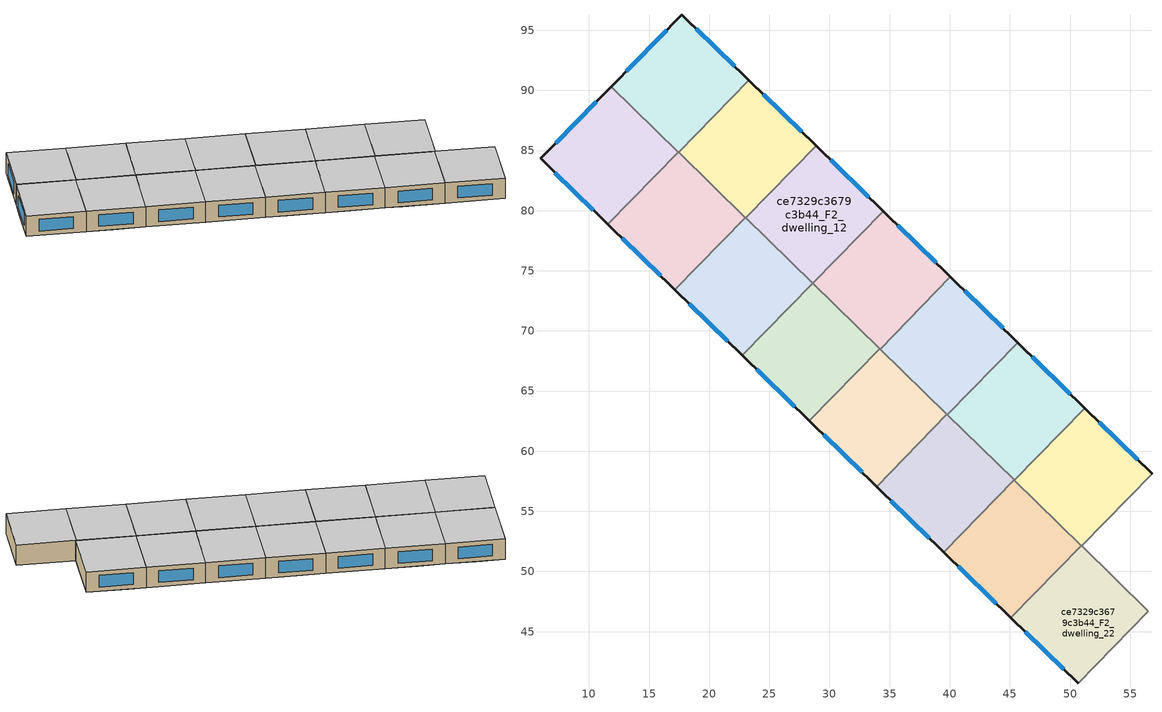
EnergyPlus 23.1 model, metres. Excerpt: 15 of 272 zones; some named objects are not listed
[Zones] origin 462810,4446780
ce7329c3679c3b44_F2_dwelling_10
 floor adiabatic (EU_floor_Construction): 45.65,69.04 39.79,63.04 36.18,66.57 42.03,72.57 z6
 floor to ce7329c3679c3b44_F1_dwelling_23 (EU_floor_Construction): 42.03,72.57 36.18,66.57 34.2,68.5 40.06,74.49 z6
 wall outside (EU_wall_Construction): 45.65,69.04 40.06,74.49 z6:9
 wall to ce7329c3679c3b44_F2_dwelling_9 (EU_wall_Construction): 39.79,63.04 45.65,69.04 z6:9
 wall to ce7329c3679c3b44_F2_dwelling_11 (EU_wall_Construction): 40.06,74.49 34.2,68.5 z6:9
 wall to ce7329c3679c3b44_F2_dwelling_25 (EU_wall_Construction): 34.2,68.5 39.77,63.06 z6:9
 wall to ce7329c3679c3b44_F2_dwelling_24 (EU_wall_Construction): 39.77,63.06 39.79,63.04 z6:9
 window (EU_Window_Construction): 44.45,70.21 41.26,73.32 z6.64:8.36
 ceiling to ce7329c3679c3b44_F3_dwelling_10 (EU_floor_Construction): 39.79,63.04 45.65,69.04 40.06,74.49 34.2,68.5 z9
ce7329c3679c3b44_F2_dwelling_11
 floor adiabatic (EU_floor_Construction): 40.06,74.49 34.2,68.5 30.77,71.85 36.63,77.85 z6
 floor to ce7329c3679c3b44_F1_dwelling_25 (EU_floor_Construction): 36.63,77.85 30.77,71.85 28.62,73.95 34.47,79.95 z6
 wall outside (EU_wall_Construction): 40.06,74.49 34.47,79.95 z6:9
 wall to ce7329c3679c3b44_F2_dwelling_12 (EU_wall_Construction): 34.47,79.95 28.62,73.95 z6:9
 wall to ce7329c3679c3b44_F2_dwelling_26 (EU_wall_Construction): 28.62,73.95 34.18,68.52 z6:9
 wall to ce7329c3679c3b44_F2_dwelling_25 (EU_wall_Construction): 34.18,68.52 34.2,68.49 z6:9
 window (EU_Window_Construction): 38.86,75.66 35.67,78.78 z6.64:8.36
 ceiling to ce7329c3679c3b44_F3_dwelling_11 (EU_floor_Construction): 34.2,68.5 40.06,74.49 34.47,79.95 28.62,73.95 z9
ce7329c3679c3b44_F2_dwelling_12
 floor adiabatic (EU_floor_Construction): 34.47,79.95 28.62,73.95 23.03,79.4 28.89,85.4 z6
 wall outside (EU_wall_Construction): 34.47,79.95 28.89,85.4 z6:9
 wall to ce7329c3679c3b44_F2_dwelling_13 (EU_wall_Construction): 28.89,85.4 23.03,79.4 z6:9
 wall to ce7329c3679c3b44_F2_dwelling_27 (EU_wall_Construction): 23.03,79.4 28.6,73.97 z6:9
 wall to ce7329c3679c3b44_F2_dwelling_26 (EU_wall_Construction): 28.6,73.97 28.62,73.95 z6:9
 window (EU_Window_Construction): 33.28,81.12 30.09,84.23 z6.64:8.36
 ceiling to ce7329c3679c3b44_F3_dwelling_12 (EU_floor_Construction): 28.62,73.95 34.47,79.95 28.89,85.4 23.03,79.4 z9
ce7329c3679c3b44_F2_dwelling_13
 floor adiabatic (EU_floor_Construction): 28.89,85.4 23.03,79.4 19.96,82.41 25.82,88.4 z6
 floor to ce7329c3679c3b44_F1_dwelling_29 (EU_floor_Construction): 25.82,88.4 19.96,82.41 17.45,84.86 23.3,90.86 z6
 wall outside (EU_wall_Construction): 28.89,85.4 23.3,90.86 z6:9
 wall to ce7329c3679c3b44_F2_dwelling_14 (EU_wall_Construction): 23.3,90.86 17.45,84.86 z6:9
 wall to ce7329c3679c3b44_F2_dwelling_28 (EU_wall_Construction): 17.45,84.86 23.01,79.43 z6:9
 wall to ce7329c3679c3b44_F2_dwelling_27 (EU_wall_Construction): 23.01,79.43 23.03,79.4 z6:9
 window (EU_Window_Construction): 27.69,86.57 24.5,89.69 z6.64:8.36
 ceiling to ce7329c3679c3b44_F3_dwelling_13 (EU_floor_Construction): 23.03,79.4 28.89,85.4 23.3,90.86 17.45,84.86 z9
ce7329c3679c3b44_F2_dwelling_14
 floor adiabatic (EU_floor_Construction): 23.3,90.86 17.45,84.86 14.55,87.68 20.41,93.68 z6
 floor to ce7329c3679c3b44_F1_dwelling_30 (EU_floor_Construction): 20.41,93.68 14.55,87.68 11.85,90.32 17.73,96.3 z6
 wall outside (EU_wall_Construction): 23.3,90.86 17.73,96.3 11.85,90.32 z6:9
 wall to ce7329c3679c3b44_F2_dwelling_29 (EU_wall_Construction): 11.85,90.32 17.43,84.88 z6:9
 wall to ce7329c3679c3b44_F2_dwelling_28 (EU_wall_Construction): 17.42,84.88 17.45,84.86 z6:9
 window (EU_Window_Construction): 16.47,95.02 13.11,91.6 / 22.11,92.02 18.92,95.13 z6.64:8.36
 ceiling to ce7329c3679c3b44_F3_dwelling_14 (EU_floor_Construction): 17.45,84.86 23.3,90.86 17.73,96.3 11.85,90.32 z9
ce7329c3679c3b44_F2_dwelling_22
 floor to ce7329c3679c3b44_F1_dwelling_14 (EU_floor_Construction): 56.52,46.7 50.67,40.7 46.53,44.74 52.39,50.74 z6
 floor to ce7329c3679c3b44_F1_dwelling_16 (EU_floor_Construction): 52.39,50.74 46.53,44.74 45.08,46.16 50.94,52.15 z6
 wall outside (EU_wall_Construction): 45.08,46.16 50.67,40.7 z6:9
 wall to ce7329c3679c3b44_F2_dwelling_21 (EU_wall_Construction): 50.67,40.7 56.52,46.7 z6:9
 wall to ce7329c3679c3b44_F2_dwelling_23 (EU_wall_Construction): 50.94,52.15 45.08,46.16 z6:9
 wall to ce7329c3679c3b44_F2_dwelling_7 (EU_wall_Construction): 56.52,46.7 50.96,52.13 z6:9
 wall to ce7329c3679c3b44_F2_dwelling_8 (EU_wall_Construction): 50.96,52.13 50.94,52.15 z6:9
 window (EU_Window_Construction): 46.28,44.99 49.47,41.87 z6.64:8.36
 ceiling to ce7329c3679c3b44_F3_dwelling_22 (EU_floor_Construction): 50.67,40.7 56.52,46.7 50.94,52.15 45.08,46.16 z9
ce7329c3679c3b44_F2_dwelling_23
 floor to ce7329c3679c3b44_F1_dwelling_16 (EU_floor_Construction): 50.94,52.15 45.08,46.16 41.13,50.02 46.98,56.01 z6
 floor to ce7329c3679c3b44_F1_dwelling_18 (EU_floor_Construction): 46.98,56.01 41.13,50.02 39.5,51.61 45.35,57.61 z6
 wall outside (EU_wall_Construction): 39.5,51.61 45.08,46.16 z6:9
 wall to ce7329c3679c3b44_F2_dwelling_24 (EU_wall_Construction): 45.35,57.61 39.5,51.61 z6:9
 wall to ce7329c3679c3b44_F2_dwelling_8 (EU_wall_Construction): 50.94,52.15 45.38,57.59 z6:9
 wall to ce7329c3679c3b44_F2_dwelling_9 (EU_wall_Construction): 45.38,57.59 45.35,57.61 z6:9
 window (EU_Window_Construction): 40.69,50.44 43.88,47.32 z6.64:8.36
 ceiling to ce7329c3679c3b44_F3_dwelling_23 (EU_floor_Construction): 45.08,46.16 50.94,52.15 45.35,57.61 39.5,51.61 z9
ce7329c3679c3b44_F2_dwelling_24
 floor to ce7329c3679c3b44_F1_dwelling_18 (EU_floor_Construction): 45.35,57.61 39.5,51.61 35.72,55.29 41.58,61.29 z6
 floor to ce7329c3679c3b44_F1_dwelling_20 (EU_floor_Construction): 41.58,61.29 35.72,55.29 33.91,57.07 39.77,63.06 z6
 wall outside (EU_wall_Construction): 33.91,57.07 39.5,51.61 z6:9
 wall to ce7329c3679c3b44_F2_dwelling_25 (EU_wall_Construction): 39.77,63.06 33.91,57.07 z6:9
 wall to ce7329c3679c3b44_F2_dwelling_9 (EU_wall_Construction): 45.35,57.61 39.79,63.04 z6:9
 window (EU_Window_Construction): 35.11,55.9 38.3,52.78 z6.64:8.36
 ceiling to ce7329c3679c3b44_F3_dwelling_24 (EU_floor_Construction): 39.5,51.61 45.35,57.61 39.77,63.06 33.91,57.07 z9
ce7329c3679c3b44_F2_dwelling_25
 floor to ce7329c3679c3b44_F1_dwelling_20 (EU_floor_Construction): 39.77,63.06 33.91,57.07 30.32,60.57 36.17,66.57 z6
 floor to ce7329c3679c3b44_F1_dwelling_22 (EU_floor_Construction): 36.17,66.57 30.32,60.57 28.32,62.52 34.18,68.52 z6
 wall outside (EU_wall_Construction): 28.32,62.52 33.91,57.07 z6:9
 wall to ce7329c3679c3b44_F2_dwelling_26 (EU_wall_Construction): 34.18,68.52 28.32,62.52 z6:9
 window (EU_Window_Construction): 29.52,61.35 32.71,58.23 z6.64:8.36
 ceiling to ce7329c3679c3b44_F3_dwelling_25 (EU_floor_Construction): 33.91,57.07 39.77,63.06 34.18,68.52 28.32,62.52 z9
ce7329c3679c3b44_F2_dwelling_26
 floor to ce7329c3679c3b44_F1_dwelling_22 (EU_floor_Construction): 34.18,68.52 28.32,62.52 24.91,65.85 30.77,71.85 z6
 floor to ce7329c3679c3b44_F1_dwelling_24 (EU_floor_Construction): 30.77,71.85 24.91,65.85 22.74,67.97 28.6,73.97 z6
 wall outside (EU_wall_Construction): 22.74,67.97 28.32,62.52 z6:9
 wall to ce7329c3679c3b44_F2_dwelling_27 (EU_wall_Construction): 28.6,73.97 22.74,67.97 z6:9
 window (EU_Window_Construction): 23.94,66.8 27.13,63.69 z6.64:8.36
 ceiling to ce7329c3679c3b44_F3_dwelling_26 (EU_floor_Construction): 28.32,62.52 34.18,68.52 28.6,73.97 22.74,67.97 z9
ce7329c3679c3b44_F2_dwelling_27
 floor to ce7329c3679c3b44_F1_dwelling_24 (EU_floor_Construction): 28.6,73.97 22.74,67.97 19.51,71.13 25.36,77.13 z6
 floor to ce7329c3679c3b44_F1_dwelling_26 (EU_floor_Construction): 25.36,77.13 19.51,71.13 17.15,73.43 23.01,79.43 z6
 wall outside (EU_wall_Construction): 17.15,73.43 22.74,67.97 z6:9
 wall to ce7329c3679c3b44_F2_dwelling_28 (EU_wall_Construction): 23.01,79.43 17.15,73.43 z6:9
 window (EU_Window_Construction): 18.35,72.26 21.54,69.14 z6.64:8.36
 ceiling to ce7329c3679c3b44_F3_dwelling_27 (EU_floor_Construction): 22.74,67.97 28.6,73.97 23.01,79.43 17.15,73.43 z9
ce7329c3679c3b44_F2_dwelling_28
 floor to ce7329c3679c3b44_F1_dwelling_26 (EU_floor_Construction): 23.01,79.43 17.15,73.43 14.1,76.41 19.96,82.41 z6
 floor to ce7329c3679c3b44_F1_dwelling_28 (EU_floor_Construction): 18,80.4 14.1,76.41 11.57,78.88 15.47,82.87 z6
 floor to ce7329c3679c3b44_F1_dwelling_30 (EU_floor_Construction): 19.96,82.41 18,80.4 15.47,82.87 17.42,84.88 z6
 wall outside (EU_wall_Construction): 11.57,78.88 17.15,73.43 z6:9
 wall to ce7329c3679c3b44_F2_dwelling_29 (EU_wall_Construction): 17.42,84.88 11.57,78.88 z6:9
 window (EU_Window_Construction): 12.76,77.71 15.96,74.6 z6.64:8.36
 ceiling to ce7329c3679c3b44_F3_dwelling_28 (EU_floor_Construction): 17.15,73.43 23.01,79.43 17.42,84.88 11.57,78.88 z9
ce7329c3679c3b44_F2_dwelling_29
 floor to ce7329c3679c3b44_F1_dwelling_28 (EU_floor_Construction): 15.47,82.87 11.57,78.88 5.97,84.35 9.88,88.32 z6
 floor to ce7329c3679c3b44_F1_dwelling_30 (EU_floor_Construction): 17.42,84.88 15.47,82.87 9.88,88.32 11.85,90.32 z6
 wall outside (EU_wall_Construction): 11.85,90.32 5.97,84.35 11.57,78.88 z6:9
 window (EU_Window_Construction): 7.17,83.18 10.37,80.05 / 10.59,89.04 7.23,85.63 z6.64:8.36
 ceiling to ce7329c3679c3b44_F3_dwelling_29 (EU_floor_Construction): 11.57,78.88 17.42,84.88 11.85,90.32 5.97,84.35 z9
ce7329c3679c3b44_F2_dwelling_8
 floor to ce7329c3679c3b44_F1_dwelling_17 (EU_floor_Construction): 56.82,58.13 50.96,52.13 46.99,56.01 52.84,62.01 z6
 floor to ce7329c3679c3b44_F1_dwelling_19 (EU_floor_Construction): 52.84,62.01 46.99,56.01 45.38,57.59 51.23,63.58 z6
 wall outside (EU_wall_Construction): 56.82,58.13 51.23,63.58 z6:9
 wall to ce7329c3679c3b44_F2_dwelling_7 (EU_wall_Construction): 50.96,52.13 56.82,58.13 z6:9
 wall to ce7329c3679c3b44_F2_dwelling_9 (EU_wall_Construction): 51.23,63.58 45.38,57.59 z6:9
 window (EU_Window_Construction): 55.62,59.3 52.43,62.41 z6.64:8.36
 ceiling to ce7329c3679c3b44_F3_dwelling_8 (EU_floor_Construction): 50.96,52.13 56.82,58.13 51.23,63.58 45.38,57.59 z9
ce7329c3679c3b44_F2_dwelling_9
 floor to ce7329c3679c3b44_F1_dwelling_19 (EU_floor_Construction): 51.23,63.58 45.38,57.59 41.58,61.29 47.44,67.29 z6
 floor to ce7329c3679c3b44_F1_dwelling_21 (EU_floor_Construction): 47.44,67.29 41.58,61.29 39.79,63.04 45.65,69.04 z6
 wall outside (EU_wall_Construction): 51.23,63.58 45.65,69.04 z6:9
 window (EU_Window_Construction): 50.04,64.75 46.84,67.87 z6.64:8.36
 ceiling to ce7329c3679c3b44_F3_dwelling_9 (EU_floor_Construction): 45.38,57.59 51.23,63.58 45.65,69.04 39.79,63.04 z9
[Building]
EU S2 Campaign: North Axis=0; Terrain=City; Solar Distribution=FullExterior
[Site:Location]
Yerevan-Zvartnots.Intl.AP: Latitude=40.15; Longitude=44.383; Time Zone=4; Elevation=854
[SizingPeriod:WeatherFileDays]
AnnualSizingPeriod: Begin Month=1; Begin Day of Month=1; End Month=12; End Day of Month=31; Day of Week for Start Day=Monday; Use Weather File Daylight Saving Period=No; Use Weather File Rain and Snow Indicators=No
[MATERIAL]
EU_InternalMass_Material: Roughness=MediumRough; Thickness=0.1; Conductivity=1; Density=1800; Specific Heat=900; Thermal Absorptance=0.9; Solar Absorptance=0.7; Visible Absorptance=0.7
[MATERIAL:NOMASS] Roughness=MediumRough; Thermal Absorptance=0.9; Solar Absorptance=0.7; Visible Absorptance=0.7
Name | Thermal Resistance
EU_wall_NoMass | 1.05043
EU_floor_NoMass | 0.478065
[WINDOWMATERIAL:SIMPLEGLAZINGSYSTEM]
EU_Window_SimpleGlazing: UFactor=2.5566; Solar Heat Gain Coefficient=0.75; Visible Transmittance=0.75
[CONSTRUCTION]
EU_wall_Construction: EU_wall_NoMass
EU_floor_Construction: EU_floor_NoMass
EU_Window_Construction: EU_Window_SimpleGlazing
EU_InternalMass_Construction: EU_InternalMass_Material
[ZONE] Type=1; Multiplier=1; Ceiling Height=autocalculate; Floor Area=autocalculate; Part of Total Floor Area=Yes
Name | Volume
ce7329c3679c3b44_F2_dwelling_10; ce7329c3679c3b44_F2_dwelling_27 | 196.364
ce7329c3679c3b44_F2_dwelling_11; ce7329c3679c3b44_F2_dwelling_25 | 196.347
ce7329c3679c3b44_F2_dwelling_12; ce7329c3679c3b44_F2_dwelling_26; ce7329c3679c3b44_F2_dwelling_28 | 196.329
ce7329c3679c3b44_F2_dwelling_13; ce7329c3679c3b44_F2_dwelling_22; ce7329c3679c3b44_F2_dwelling_8; ce7329c3679c3b44_F2_dwelling_9 | 196.33
ce7329c3679c3b44_F2_dwelling_14 | 196.325
ce7329c3679c3b44_F2_dwelling_23 | 196.328
ce7329c3679c3b44_F2_dwelling_24 | 196.365
ce7329c3679c3b44_F2_dwelling_29 | 196.342
[INTERNALMASS] Construction=EU_InternalMass_Construction
Name | Zone or ZoneList | Surface Area
ce7329c3679c3b44_F2_dwelling_8_EU_InternalMass | ce7329c3679c3b44_F2_dwelling_8 | 65.4433
ce7329c3679c3b44_F2_dwelling_9_EU_InternalMass | ce7329c3679c3b44_F2_dwelling_9 | 65.4433
ce7329c3679c3b44_F2_dwelling_10_EU_InternalMass | ce7329c3679c3b44_F2_dwelling_10 | 65.4548
ce7329c3679c3b44_F2_dwelling_11_EU_InternalMass | ce7329c3679c3b44_F2_dwelling_11 | 65.4489
ce7329c3679c3b44_F2_dwelling_12_EU_InternalMass | ce7329c3679c3b44_F2_dwelling_12 | 65.4429
ce7329c3679c3b44_F2_dwelling_13_EU_InternalMass | ce7329c3679c3b44_F2_dwelling_13 | 65.4433
ce7329c3679c3b44_F2_dwelling_14_EU_InternalMass | ce7329c3679c3b44_F2_dwelling_14 | 65.4419
ce7329c3679c3b44_F2_dwelling_22_EU_InternalMass | ce7329c3679c3b44_F2_dwelling_22 | 65.4432
ce7329c3679c3b44_F2_dwelling_23_EU_InternalMass | ce7329c3679c3b44_F2_dwelling_23 | 65.4429
ce7329c3679c3b44_F2_dwelling_24_EU_InternalMass | ce7329c3679c3b44_F2_dwelling_24 | 65.4548
ce7329c3679c3b44_F2_dwelling_25_EU_InternalMass | ce7329c3679c3b44_F2_dwelling_25 | 65.4489
ce7329c3679c3b44_F2_dwelling_26_EU_InternalMass | ce7329c3679c3b44_F2_dwelling_26 | 65.4429
ce7329c3679c3b44_F2_dwelling_27_EU_InternalMass | ce7329c3679c3b44_F2_dwelling_27 | 65.4548
ce7329c3679c3b44_F2_dwelling_28_EU_InternalMass | ce7329c3679c3b44_F2_dwelling_28 | 65.4429
ce7329c3679c3b44_F2_dwelling_29_EU_InternalMass | ce7329c3679c3b44_F2_dwelling_29 | 65.4472
[OTHEREQUIPMENT] Fuel Type=Electricity; Design Level Calculation Method=Watts/Area; Power per Zone Floor Area=1; Fraction Latent=0; Fraction Radiant=0; Fraction Lost=0; Carbon Dioxide Generation Rate=0; EndUse Subcategory=EU_Step8_InternalGains
Name | Zone or ZoneList or Space or SpaceList | Schedule
EU_Step8_InternalGain_ce7329c3679c3b44_F2_dwelling_8_f000 | ce7329c3679c3b44_F2_dwelling_8 | EU_Step8_GainSchedule_ce7329c3679c3b44_F2_dwelling_8_f000
EU_Step8_InternalGain_ce7329c3679c3b44_F2_dwelling_9_f000 | ce7329c3679c3b44_F2_dwelling_9 | EU_Step8_GainSchedule_ce7329c3679c3b44_F2_dwelling_9_f000
EU_Step8_InternalGain_ce7329c3679c3b44_F2_dwelling_10_f000 | ce7329c3679c3b44_F2_dwelling_10 | EU_Step8_GainSchedule_ce7329c3679c3b44_F2_dwelling_10_f000
EU_Step8_InternalGain_ce7329c3679c3b44_F2_dwelling_11_f000 | ce7329c3679c3b44_F2_dwelling_11 | EU_Step8_GainSchedule_ce7329c3679c3b44_F2_dwelling_11_f000
EU_Step8_InternalGain_ce7329c3679c3b44_F2_dwelling_12_f000 | ce7329c3679c3b44_F2_dwelling_12 | EU_Step8_GainSchedule_ce7329c3679c3b44_F2_dwelling_12_f000
EU_Step8_InternalGain_ce7329c3679c3b44_F2_dwelling_13_f000 | ce7329c3679c3b44_F2_dwelling_13 | EU_Step8_GainSchedule_ce7329c3679c3b44_F2_dwelling_13_f000
EU_Step8_InternalGain_ce7329c3679c3b44_F2_dwelling_14_f000 | ce7329c3679c3b44_F2_dwelling_14 | EU_Step8_GainSchedule_ce7329c3679c3b44_F2_dwelling_14_f000
EU_Step8_InternalGain_ce7329c3679c3b44_F2_dwelling_22_f000 | ce7329c3679c3b44_F2_dwelling_22 | EU_Step8_GainSchedule_ce7329c3679c3b44_F2_dwelling_22_f000
EU_Step8_InternalGain_ce7329c3679c3b44_F2_dwelling_23_f000 | ce7329c3679c3b44_F2_dwelling_23 | EU_Step8_GainSchedule_ce7329c3679c3b44_F2_dwelling_23_f000
EU_Step8_InternalGain_ce7329c3679c3b44_F2_dwelling_24_f000 | ce7329c3679c3b44_F2_dwelling_24 | EU_Step8_GainSchedule_ce7329c3679c3b44_F2_dwelling_24_f000
EU_Step8_InternalGain_ce7329c3679c3b44_F2_dwelling_25_f000 | ce7329c3679c3b44_F2_dwelling_25 | EU_Step8_GainSchedule_ce7329c3679c3b44_F2_dwelling_25_f000
EU_Step8_InternalGain_ce7329c3679c3b44_F2_dwelling_26_f000 | ce7329c3679c3b44_F2_dwelling_26 | EU_Step8_GainSchedule_ce7329c3679c3b44_F2_dwelling_26_f000
EU_Step8_InternalGain_ce7329c3679c3b44_F2_dwelling_27_f000 | ce7329c3679c3b44_F2_dwelling_27 | EU_Step8_GainSchedule_ce7329c3679c3b44_F2_dwelling_27_f000
EU_Step8_InternalGain_ce7329c3679c3b44_F2_dwelling_28_f000 | ce7329c3679c3b44_F2_dwelling_28 | EU_Step8_GainSchedule_ce7329c3679c3b44_F2_dwelling_28_f000
EU_Step8_InternalGain_ce7329c3679c3b44_F2_dwelling_29_f000 | ce7329c3679c3b44_F2_dwelling_29 | EU_Step8_GainSchedule_ce7329c3679c3b44_F2_dwelling_29_f000
[ZONEVENTILATION:DESIGNFLOWRATE] Schedule=EU_AlwaysOn; Design Flow Rate Calculation Method=AirChanges/Hour; Air Changes per Hour=0.557805; Ventilation Type=Natural; Fan Pressure Rise=0; Fan Total Efficiency=1; Constant Term Coefficient=1; Temperature Term Coefficient=0; Velocity Term Coefficient=0; Velocity Squared Term Coefficient=0; Minimum Indoor Temperature=-100; Maximum Indoor Temperature=100; Delta Temperature=-100; Minimum Outdoor Temperature=-100; Maximum Outdoor Temperature=100; Maximum Wind Speed=40
Name | Zone or ZoneList or Space or SpaceList
EU_ConstantAir_ce7329c3679c3b44_F2_dwelling_8 | ce7329c3679c3b44_F2_dwelling_8
EU_ConstantAir_ce7329c3679c3b44_F2_dwelling_9 | ce7329c3679c3b44_F2_dwelling_9
EU_ConstantAir_ce7329c3679c3b44_F2_dwelling_10 | ce7329c3679c3b44_F2_dwelling_10
EU_ConstantAir_ce7329c3679c3b44_F2_dwelling_11 | ce7329c3679c3b44_F2_dwelling_11
EU_ConstantAir_ce7329c3679c3b44_F2_dwelling_12 | ce7329c3679c3b44_F2_dwelling_12
EU_ConstantAir_ce7329c3679c3b44_F2_dwelling_13 | ce7329c3679c3b44_F2_dwelling_13
EU_ConstantAir_ce7329c3679c3b44_F2_dwelling_14 | ce7329c3679c3b44_F2_dwelling_14
EU_ConstantAir_ce7329c3679c3b44_F2_dwelling_22 | ce7329c3679c3b44_F2_dwelling_22
EU_ConstantAir_ce7329c3679c3b44_F2_dwelling_23 | ce7329c3679c3b44_F2_dwelling_23
EU_ConstantAir_ce7329c3679c3b44_F2_dwelling_24 | ce7329c3679c3b44_F2_dwelling_24
EU_ConstantAir_ce7329c3679c3b44_F2_dwelling_25 | ce7329c3679c3b44_F2_dwelling_25
EU_ConstantAir_ce7329c3679c3b44_F2_dwelling_26 | ce7329c3679c3b44_F2_dwelling_26
EU_ConstantAir_ce7329c3679c3b44_F2_dwelling_27 | ce7329c3679c3b44_F2_dwelling_27
EU_ConstantAir_ce7329c3679c3b44_F2_dwelling_28 | ce7329c3679c3b44_F2_dwelling_28
EU_ConstantAir_ce7329c3679c3b44_F2_dwelling_29 | ce7329c3679c3b44_F2_dwelling_29
[HVACTEMPLATE:ZONE:IDEALLOADSAIRSYSTEM] System Availability Schedule=EU_AlwaysOn; Maximum Heating Supply Air Temperature=50; Minimum Cooling Supply Air Temperature=13; Maximum Heating Supply Air Humidity Ratio=0.0156; Minimum Cooling Supply Air Humidity Ratio=0.0077; Heating Limit=NoLimit; Cooling Limit=NoLimit; Heating Availability Schedule=EU_AlwaysOn; Cooling Availability Schedule=EU_CoolingOff; Dehumidification Control Type=ConstantSensibleHeatRatio; Cooling Sensible Heat Ratio=0.7; Dehumidification Setpoint=60; Humidification Control Type=None; Humidification Setpoint=30; Outdoor Air Method=None; Outdoor Air Flow Rate per Person=0.00944; Outdoor Air Flow Rate per Zone Floor Area=0; Outdoor Air Flow Rate per Zone=0; Demand Controlled Ventilation Type=None; Outdoor Air Economizer Type=NoEconomizer; Heat Recovery Type=None; Sensible Heat Recovery Effectiveness=0.7; Latent Heat Recovery Effectiveness=0.65
Name | Template Thermostat
ce7329c3679c3b44_F2_dwelling_8 | EU_HeatOnly_ce7329c3679c3b44_F2_dwelling_8
ce7329c3679c3b44_F2_dwelling_9 | EU_HeatOnly_ce7329c3679c3b44_F2_dwelling_9
ce7329c3679c3b44_F2_dwelling_10 | EU_HeatOnly_ce7329c3679c3b44_F2_dwelling_10
ce7329c3679c3b44_F2_dwelling_11 | EU_HeatOnly_ce7329c3679c3b44_F2_dwelling_11
ce7329c3679c3b44_F2_dwelling_12 | EU_HeatOnly_ce7329c3679c3b44_F2_dwelling_12
ce7329c3679c3b44_F2_dwelling_13 | EU_HeatOnly_ce7329c3679c3b44_F2_dwelling_13
ce7329c3679c3b44_F2_dwelling_14 | EU_HeatOnly_ce7329c3679c3b44_F2_dwelling_14
ce7329c3679c3b44_F2_dwelling_22 | EU_HeatOnly_ce7329c3679c3b44_F2_dwelling_22
ce7329c3679c3b44_F2_dwelling_23 | EU_HeatOnly_ce7329c3679c3b44_F2_dwelling_23
ce7329c3679c3b44_F2_dwelling_24 | EU_HeatOnly_ce7329c3679c3b44_F2_dwelling_24
ce7329c3679c3b44_F2_dwelling_25 | EU_HeatOnly_ce7329c3679c3b44_F2_dwelling_25
ce7329c3679c3b44_F2_dwelling_26 | EU_HeatOnly_ce7329c3679c3b44_F2_dwelling_26
ce7329c3679c3b44_F2_dwelling_27 | EU_HeatOnly_ce7329c3679c3b44_F2_dwelling_27
ce7329c3679c3b44_F2_dwelling_28 | EU_HeatOnly_ce7329c3679c3b44_F2_dwelling_28
ce7329c3679c3b44_F2_dwelling_29 | EU_HeatOnly_ce7329c3679c3b44_F2_dwelling_29
[SIZING:ZONE] Zone Cooling Design Supply Air Temperature Input Method=SupplyAirTemperature; Zone Cooling Design Supply Air Temperature=13; Zone Heating Design Supply Air Temperature Input Method=SupplyAirTemperature; Zone Heating Design Supply Air Temperature=50; Zone Cooling Design Supply Air Humidity Ratio=0.008; Zone Heating Design Supply Air Humidity Ratio=0.008; Cooling Design Air Flow Method=DesignDay; Cooling Design Air Flow Rate=0; Cooling Minimum Air Flow per Zone Floor Area=0.000762; Cooling Minimum Air Flow=0; Cooling Minimum Air Flow Fraction=0.2; Heating Design Air Flow Method=DesignDay; Heating Design Air Flow Rate=0; Heating Maximum Air Flow per Zone Floor Area=0.002032; Heating Maximum Air Flow=0.141576; Heating Maximum Air Flow Fraction=0.3; Account for Dedicated Outdoor Air System=No; Dedicated Outdoor Air System Control Strategy=NeutralSupplyAir; Dedicated Outdoor Air Low Setpoint Temperature for Design=autosize; Dedicated Outdoor Air High Setpoint Temperature for Design=autosize; Zone Load Sizing Method=Sensible Load Only No Latent Load; Zone Latent Cooling Design Supply Air Humidity Ratio Input Method=HumidityRatioDifference; Zone Cooling Design Supply Air Humidity Ratio Difference=0.005; Zone Latent Heating Design Supply Air Humidity Ratio Input Method=HumidityRatioDifference; Zone Humidification Design Supply Air Humidity Ratio Difference=0.005
ce7329c3679c3b44_F2_dwelling_8; ce7329c3679c3b44_F2_dwelling_9; ce7329c3679c3b44_F2_dwelling_10; ce7329c3679c3b44_F2_dwelling_11; ce7329c3679c3b44_F2_dwelling_12; ce7329c3679c3b44_F2_dwelling_13; ce7329c3679c3b44_F2_dwelling_14; ce7329c3679c3b44_F2_dwelling_22; ce7329c3679c3b44_F2_dwelling_23; ce7329c3679c3b44_F2_dwelling_24; ce7329c3679c3b44_F2_dwelling_25; ce7329c3679c3b44_F2_dwelling_26; ce7329c3679c3b44_F2_dwelling_27; ce7329c3679c3b44_F2_dwelling_28; ce7329c3679c3b44_F2_dwelling_29
[SCHEDULE:CONSTANT]
Name | Hourly Value
EU_AlwaysOn | 1
EU_CoolingOff | 0
[SCHEDULE:FILE] Column Number=1; Rows to Skip at Top=0; Number of Hours of Data=8760; Column Separator=Comma; Interpolate to Timestep=No; Minutes per Item=60; Adjust Schedule for Daylight Savings=Yes
Name | File
EU_Step8_GainSchedule_ce7329c3679c3b44_F2_dwelling_8_f000 | ../../schedules/ce7329c3679c3b44/ce7329c3679c3b44_F2_dwelling_8_f000_gain.csv
EU_Step8_GainSchedule_ce7329c3679c3b44_F2_dwelling_9_f000 | ../../schedules/ce7329c3679c3b44/ce7329c3679c3b44_F2_dwelling_9_f000_gain.csv
EU_Step8_GainSchedule_ce7329c3679c3b44_F2_dwelling_10_f000 | ../../schedules/ce7329c3679c3b44/ce7329c3679c3b44_F2_dwelling_10_f000_gain.csv
EU_Step8_GainSchedule_ce7329c3679c3b44_F2_dwelling_11_f000 | ../../schedules/ce7329c3679c3b44/ce7329c3679c3b44_F2_dwelling_11_f000_gain.csv
EU_Step8_GainSchedule_ce7329c3679c3b44_F2_dwelling_12_f000 | ../../schedules/ce7329c3679c3b44/ce7329c3679c3b44_F2_dwelling_12_f000_gain.csv
EU_Step8_GainSchedule_ce7329c3679c3b44_F2_dwelling_13_f000 | ../../schedules/ce7329c3679c3b44/ce7329c3679c3b44_F2_dwelling_13_f000_gain.csv
EU_Step8_GainSchedule_ce7329c3679c3b44_F2_dwelling_14_f000 | ../../schedules/ce7329c3679c3b44/ce7329c3679c3b44_F2_dwelling_14_f000_gain.csv
EU_Step8_GainSchedule_ce7329c3679c3b44_F2_dwelling_22_f000 | ../../schedules/ce7329c3679c3b44/ce7329c3679c3b44_F2_dwelling_22_f000_gain.csv
EU_Step8_GainSchedule_ce7329c3679c3b44_F2_dwelling_23_f000 | ../../schedules/ce7329c3679c3b44/ce7329c3679c3b44_F2_dwelling_23_f000_gain.csv
EU_Step8_GainSchedule_ce7329c3679c3b44_F2_dwelling_24_f000 | ../../schedules/ce7329c3679c3b44/ce7329c3679c3b44_F2_dwelling_24_f000_gain.csv
EU_Step8_GainSchedule_ce7329c3679c3b44_F2_dwelling_25_f000 | ../../schedules/ce7329c3679c3b44/ce7329c3679c3b44_F2_dwelling_25_f000_gain.csv
EU_Step8_GainSchedule_ce7329c3679c3b44_F2_dwelling_26_f000 | ../../schedules/ce7329c3679c3b44/ce7329c3679c3b44_F2_dwelling_26_f000_gain.csv
EU_Step8_GainSchedule_ce7329c3679c3b44_F2_dwelling_27_f000 | ../../schedules/ce7329c3679c3b44/ce7329c3679c3b44_F2_dwelling_27_f000_gain.csv
EU_Step8_GainSchedule_ce7329c3679c3b44_F2_dwelling_28_f000 | ../../schedules/ce7329c3679c3b44/ce7329c3679c3b44_F2_dwelling_28_f000_gain.csv
EU_Step8_GainSchedule_ce7329c3679c3b44_F2_dwelling_29_f000 | ../../schedules/ce7329c3679c3b44/ce7329c3679c3b44_F2_dwelling_29_f000_gain.csv
